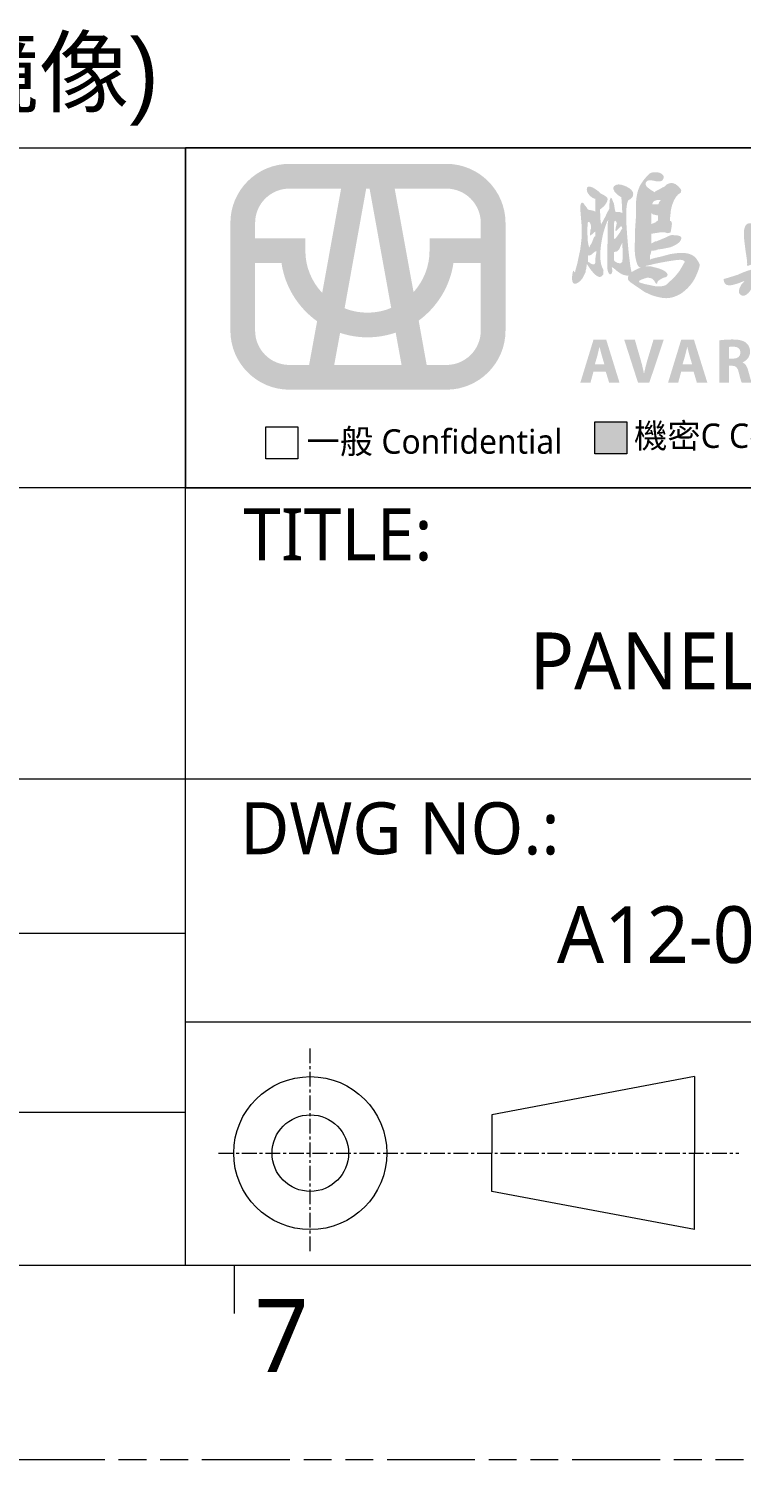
# Model space of a CAD drawing. Extents: x 2864 to 3941, y 2420 to 3182.
# Drawn here: x 3725.7 to 3802.7, y 2420.4 to 2575 of the extents above; entities that cross this region are included whole.
import ezdxf

# ---------------------------------------------------------------- set-up
doc = ezdxf.new("R2010")
doc.units = 0
doc.linetypes.add('CENTER', pattern=[50.8, 31.75, -6.35, 6.35, -6.35])
doc.linetypes.add('PHANTOM', pattern=[29.5, 9.5, -1.5, 3, -1.5, 3, -1.5, 9.5])
doc.layers.get('0').update_dxf_attribs({"lineweight": 0})
doc.layers.add('0PAPERF', color=2, linetype='PHANTOM', lineweight=0, plot=False)
doc.layers.add('備註', color=1, linetype='Continuous', lineweight=0)
doc.layers.add('图层 1', color=7, linetype='Continuous')
doc.styles.get("Standard").update_dxf_attribs({"font": 'simplex.shx', "height": 2.7})

# ---------------------------------------------------------------- blocks, each defined once
blk = doc.blocks.new('6')
at = {"layer": '图层 1', "true_color": 0xf50613}
h = blk.add_hatch(color=1, dxfattribs=at)
h.dxf.hatch_style = 2
edge = h.paths.add_edge_path()
edge.add_spline(control_points=[(-0.84, 7.1), (-0.84, 7.1), (0.89, -2.45), (0.89, -2.45), (0.31, -2.7), (-0.33, -2.83), (-1.01, -2.83), (-1.66, -2.83), (-2.28, -2.71), (-2.84, -2.48), (-2.84, -2.48), (-1.11, 7.1), (-1.11, 7.1), (-1.11, 7.1), (-0.84, 7.1), (-0.84, 7.1)], knot_values=[0, 0, 0, 0, 1, 1, 1, 2, 2, 2, 3, 3, 3, 4, 4, 4, 5, 5, 5, 5], degree=3, periodic=1)
edge = h.paths.add_edge_path()
edge.add_spline(control_points=[(5.31, 9.08), (5.31, 9.08), (-7.25, 9.08), (-7.25, 9.08), (-9.86, 9.08), (-11.98, 6.96), (-11.98, 4.35), (-11.98, 4.35), (-11.98, -4.27), (-11.98, -4.27), (-11.98, -6.88), (-9.86, -9), (-7.25, -9), (-7.25, -9), (5.31, -9), (5.31, -9), (7.91, -9), (10.04, -6.88), (10.04, -4.27), (10.04, -4.27), (10.04, 4.35), (10.04, 4.35), (10.04, 6.96), (7.91, 9.08), (5.31, 9.08)], knot_values=[0, 0, 0, 0, 0.352778, 0.352778, 0.352778, 0.705556, 0.705556, 0.705556, 1.058334, 1.058334, 1.058334, 1.411112, 1.411112, 1.411112, 1.76389, 1.76389, 1.76389, 2.116668, 2.116668, 2.116668, 2.469446, 2.469446, 2.469446, 2.822224, 2.822224, 2.822224, 2.822224], degree=3, periodic=0)
edge.add_line((5.31, 9.08), (5.31, 9.08))
edge = h.paths.add_edge_path()
edge.add_spline(control_points=[(8.06, 4.35), (8.06, 4.35), (8.06, 3.12), (8.06, 3.12), (8.06, 3.12), (3.96, 3.12), (3.96, 3.12), (3.96, 3.12), (3.96, 2.13), (3.96, 2.13), (3.96, 0.86), (3.47, -0.31), (2.68, -1.19), (2.68, -1.19), (1.17, 7.1), (1.17, 7.1), (1.17, 7.1), (5.31, 7.1), (5.31, 7.1), (6.82, 7.1), (8.06, 5.87), (8.06, 4.35)], knot_values=[0, 0, 0, 0, 0.352778, 0.352778, 0.352778, 0.705556, 0.705556, 0.705556, 1.058334, 1.058334, 1.058334, 1.411112, 1.411112, 1.411112, 1.76389, 1.76389, 1.76389, 2.116668, 2.116668, 2.116668, 2.469446, 2.469446, 2.469446, 2.469446], degree=3, periodic=0)
edge.add_line((8.06, 4.35), (8.06, 4.35))
edge = h.paths.add_edge_path()
edge.add_spline(control_points=[(-1.01, -4.81), (-0.22, -4.81), (0.54, -4.67), (1.25, -4.43), (1.25, -4.43), (1.72, -7.02), (1.72, -7.02), (1.72, -7.02), (-3.67, -7.02), (-3.67, -7.02), (-3.67, -7.02), (-3.2, -4.45), (-3.2, -4.45), (-2.51, -4.68), (-1.78, -4.81), (-1.01, -4.81)], knot_values=[0, 0, 0, 0, 0.352778, 0.352778, 0.352778, 0.705556, 0.705556, 0.705556, 1.058334, 1.058334, 1.058334, 1.411112, 1.411112, 1.411112, 1.76389, 1.76389, 1.76389, 1.76389], degree=3, periodic=0)
edge.add_line((-1.01, -4.81), (-1.01, -4.81))
edge = h.paths.add_edge_path()
edge.add_spline(control_points=[(-7.25, 7.1), (-7.25, 7.1), (-3.12, 7.1), (-3.12, 7.1), (-3.12, 7.1), (-4.63, -1.25), (-4.63, -1.25), (-5.46, -0.37), (-5.98, 0.82), (-5.98, 2.13), (-5.98, 2.13), (-5.98, 3.12), (-5.98, 3.12), (-5.98, 3.12), (-10, 3.12), (-10, 3.12), (-10, 3.12), (-10, 4.35), (-10, 4.35), (-10, 5.87), (-8.77, 7.1), (-7.25, 7.1)], knot_values=[0, 0, 0, 0, 0.352778, 0.352778, 0.352778, 0.705556, 0.705556, 0.705556, 1.058334, 1.058334, 1.058334, 1.411112, 1.411112, 1.411112, 1.76389, 1.76389, 1.76389, 2.116668, 2.116668, 2.116668, 2.469446, 2.469446, 2.469446, 2.469446], degree=3, periodic=0)
edge.add_line((-7.25, 7.1), (-7.25, 7.1))
edge = h.paths.add_edge_path()
edge.add_spline(control_points=[(-10, -4.27), (-10, -4.27), (-10, 1.14), (-10, 1.14), (-10, 1.14), (-7.89, 1.14), (-7.89, 1.14), (-7.61, -0.77), (-6.55, -2.44), (-5.04, -3.52), (-5.04, -3.52), (-5.68, -7.02), (-5.68, -7.02), (-5.68, -7.02), (-7.25, -7.02), (-7.25, -7.02), (-8.77, -7.02), (-10, -5.79), (-10, -4.27)], knot_values=[0, 0, 0, 0, 0.352778, 0.352778, 0.352778, 0.705556, 0.705556, 0.705556, 1.058334, 1.058334, 1.058334, 1.411112, 1.411112, 1.411112, 1.76389, 1.76389, 1.76389, 2.116668, 2.116668, 2.116668, 2.116668], degree=3, periodic=0)
edge.add_line((-10, -4.27), (-10, -4.27))
edge = h.paths.add_edge_path()
edge.add_spline(control_points=[(5.31, -7.02), (5.31, -7.02), (3.73, -7.02), (3.73, -7.02), (3.73, -7.02), (3.09, -3.47), (3.09, -3.47), (4.56, -2.39), (5.6, -0.75), (5.87, 1.14), (5.87, 1.14), (8.06, 1.14), (8.06, 1.14), (8.06, 1.14), (8.06, -4.27), (8.06, -4.27), (8.06, -5.79), (6.82, -7.02), (5.31, -7.02)], knot_values=[0, 0, 0, 0, 0.352778, 0.352778, 0.352778, 0.705556, 0.705556, 0.705556, 1.058334, 1.058334, 1.058334, 1.411112, 1.411112, 1.411112, 1.76389, 1.76389, 1.76389, 2.116668, 2.116668, 2.116668, 2.116668], degree=3, periodic=0)
edge.add_line((5.31, -7.02), (5.31, -7.02))
at = {"layer": '图层 1', "true_color": 0x000099}
h = blk.add_hatch(color=174, dxfattribs=at)
h.dxf.hatch_style = 2
edge = h.paths.add_edge_path()
edge.add_spline(control_points=[(21.7, 4.45), (21.7, 4.45), (21.7, 4.7), (21.7, 4.7), (21.7, 4.7), (21.7, 4.95), (21.7, 4.95), (21.7, 4.95), (21.7, 5.15), (21.7, 5.15), (21.73, 5.12), (21.77, 5.09), (21.81, 5.06), (21.86, 5.03), (21.91, 5.01), (21.97, 5.01), (22.03, 4.98), (22.09, 4.97), (22.13, 4.97), (22.13, 4.97), (22.24, 4.97), (22.24, 4.97), (22.24, 4.97), (22.24, 4.88), (22.24, 4.88), (22.24, 4.88), (22.24, 4.74), (22.24, 4.74), (22.24, 4.74), (22.24, 4.61), (22.24, 4.61), (22.24, 4.61), (22.24, 4.52), (22.24, 4.52), (22.24, 4.52), (22.2, 4.52), (22.2, 4.52), (22.14, 4.49), (22.08, 4.44), (22.02, 4.38), (21.93, 4.35), (21.82, 4.31), (21.7, 4.25), (21.7, 4.25), (21.7, 4.45), (21.7, 4.45)], knot_values=[0, 0, 0, 0, 1, 1, 1, 2, 2, 2, 3, 3, 3, 4, 4, 4, 5, 5, 5, 6, 6, 6, 7, 7, 7, 8, 8, 8, 9, 9, 9, 10, 10, 10, 11, 11, 11, 12, 12, 12, 13, 13, 13, 14, 14, 14, 15, 15, 15, 15], degree=3, periodic=1)
edge = h.paths.add_edge_path()
edge.add_spline(control_points=[(16.6, 4.04), (16.6, 4.21), (16.61, 4.34), (16.64, 4.43), (16.67, 4.46), (16.72, 4.44), (16.78, 4.38), (16.81, 4.35), (16.84, 4.28), (16.87, 4.16), (16.87, 4.16), (16.87, 3.88), (16.87, 3.88), (16.84, 3.82), (16.82, 3.78), (16.82, 3.75), (16.82, 3.63), (16.81, 3.52), (16.8, 3.43), (16.78, 3.34), (16.81, 3.32), (16.87, 3.36), (16.93, 3.41), (16.99, 3.46), (17.05, 3.52), (17.11, 3.58), (17.17, 3.63), (17.23, 3.66), (17.23, 3.66), (17.23, 3.59), (17.23, 3.59), (17.23, 3.59), (17.23, 3.5), (17.23, 3.5), (17.23, 3.5), (17.23, 3.39), (17.23, 3.39), (17.23, 3.39), (17.23, 3.3), (17.23, 3.3), (17.17, 3.27), (17.12, 3.22), (17.09, 3.16), (17.06, 3.07), (17.03, 2.97), (16.98, 2.85), (16.93, 2.72), (16.88, 2.63), (16.82, 2.57), (16.79, 2.48), (16.76, 2.42), (16.73, 2.39), (16.7, 2.48), (16.67, 2.61), (16.64, 2.78), (16.61, 2.94), (16.6, 3.15), (16.6, 3.41), (16.6, 3.41), (16.6, 4.04), (16.6, 4.04)], knot_values=[0, 0, 0, 0, 1, 1, 1, 2, 2, 2, 3, 3, 3, 4, 4, 4, 5, 5, 5, 6, 6, 6, 7, 7, 7, 8, 8, 8, 9, 9, 9, 10, 10, 10, 11, 11, 11, 12, 12, 12, 13, 13, 13, 14, 14, 14, 15, 15, 15, 16, 16, 16, 17, 17, 17, 18, 18, 18, 19, 19, 19, 20, 20, 20, 20], degree=3, periodic=1)
edge = h.paths.add_edge_path()
edge.add_spline(control_points=[(18.72, 4.06), (18.72, 4.34), (18.74, 4.49), (18.79, 4.52), (18.83, 4.55), (18.88, 4.49), (18.95, 4.34), (18.91, 4.19), (18.88, 4.04), (18.85, 3.91), (18.82, 3.77), (18.84, 3.7), (18.9, 3.7), (18.93, 3.73), (18.99, 3.79), (19.08, 3.88), (19.17, 3.97), (19.25, 4.05), (19.31, 4.11), (19.31, 4.11), (19.31, 4.06), (19.31, 4.06), (19.31, 4.06), (19.35, 4.02), (19.35, 4.02), (19.35, 4.02), (19.35, 3.97), (19.35, 3.97), (19.35, 3.97), (19.4, 3.93), (19.4, 3.93), (19.37, 3.9), (19.33, 3.84), (19.28, 3.75), (19.24, 3.66), (19.17, 3.55), (19.08, 3.43), (18.99, 3.31), (18.92, 3.22), (18.88, 3.16), (18.83, 3.1), (18.78, 3.07), (18.72, 3.07), (18.72, 3.07), (18.72, 4.06), (18.72, 4.06)], knot_values=[0, 0, 0, 0, 1, 1, 1, 2, 2, 2, 3, 3, 3, 4, 4, 4, 5, 5, 5, 6, 6, 6, 7, 7, 7, 8, 8, 8, 9, 9, 9, 10, 10, 10, 11, 11, 11, 12, 12, 12, 13, 13, 13, 14, 14, 14, 15, 15, 15, 15], degree=3, periodic=1)
edge = h.paths.add_edge_path()
edge.add_spline(control_points=[(25.27, 1.54), (25.12, 1.71), (24.91, 1.84), (24.64, 1.9), (24.34, 1.96), (24.07, 1.97), (23.83, 1.94), (23.58, 1.91), (23.37, 1.88), (23.19, 1.85), (22.76, 1.72), (22.15, 1.58), (22.15, 1.58), (22.12, 1.58), (22.09, 1.57), (22.04, 1.56), (22, 1.54), (21.94, 1.53), (21.88, 1.51), (21.82, 1.5), (21.77, 1.48), (21.72, 1.47), (21.68, 1.45), (21.64, 1.43), (21.61, 1.4), (21.61, 1.4), (21.61, 1.56), (21.61, 1.56), (21.61, 1.56), (21.61, 1.76), (21.61, 1.76), (21.64, 1.82), (21.66, 1.88), (21.68, 1.94), (21.69, 2), (21.7, 2.06), (21.7, 2.12), (21.7, 2.12), (21.79, 2.12), (21.79, 2.12), (21.82, 2.12), (21.87, 2.13), (21.93, 2.14), (21.99, 2.16), (22.04, 2.17), (22.09, 2.17), (22.11, 2.17), (22.12, 2.17), (22.14, 2.18), (22.14, 2.18), (22.15, 2.21), (22.15, 2.21), (22.15, 2.21), (22.53, 2.26), (22.68, 2.29), (22.84, 2.32), (23.19, 2.39), (23.19, 2.39), (23.37, 2.45), (23.56, 2.54), (23.76, 2.66), (23.95, 2.79), (24.07, 2.92), (24.1, 3.07), (24.16, 3.19), (24.08, 3.28), (23.87, 3.34), (23.71, 3.36), (23.53, 3.37), (23.35, 3.38), (23.14, 3.36), (22.94, 3.21), (22.75, 3.14), (22.55, 3.06), (22.15, 2.89), (22.15, 2.89), (22.09, 2.89), (22.03, 2.88), (21.97, 2.85), (21.91, 2.81), (21.86, 2.79), (21.81, 2.75), (21.77, 2.72), (21.73, 2.71), (21.7, 2.71), (21.7, 2.71), (21.7, 2.87), (21.7, 2.87), (21.7, 2.87), (21.7, 3.09), (21.7, 3.09), (21.7, 3.09), (21.7, 3.34), (21.7, 3.34), (21.7, 3.34), (21.7, 3.48), (21.7, 3.48), (21.7, 3.48), (22.36, 3.6), (22.6, 3.61), (22.84, 3.62), (22.93, 3.53), (23.04, 3.53), (23.15, 3.53), (23.26, 3.61), (23.26, 3.61), (23.28, 3.73), (23.3, 3.88), (23.33, 4.04), (23.36, 4.21), (23.36, 4.34), (23.33, 4.43), (23.3, 4.49), (23.25, 4.52), (23.19, 4.52), (23.19, 4.64), (23.21, 4.8), (23.24, 5.01), (23.24, 5.22), (23.28, 5.47), (23.37, 5.76), (23.46, 6.05), (23.57, 6.27), (23.69, 6.44), (23.81, 6.6), (23.92, 6.7), (24.01, 6.73), (24.07, 6.76), (24.1, 6.84), (24.1, 6.96), (24.07, 7.08), (23.96, 7.21), (23.78, 7.36), (23.6, 7.51), (23.42, 7.57), (23.24, 7.54), (23.06, 7.51), (22.92, 7.44), (22.83, 7.32), (22.8, 7.29), (22.76, 7.26), (22.7, 7.23), (22.61, 7.2), (22.5, 7.14), (22.38, 7.05), (22.23, 6.99), (22.12, 6.94), (22.06, 6.89), (22, 6.84), (21.97, 6.81), (21.97, 6.78), (21.97, 6.81), (21.93, 6.84), (21.84, 6.89), (21.75, 6.94), (21.63, 7.02), (21.48, 7.14), (21.32, 7.26), (21.25, 7.37), (21.25, 7.48), (21.25, 7.58), (21.3, 7.66), (21.39, 7.73), (21.45, 7.75), (21.52, 7.77), (21.61, 7.77), (21.67, 7.77), (21.77, 7.75), (21.91, 7.73), (22.04, 7.69), (22.16, 7.68), (22.27, 7.68), (22.37, 7.68), (22.47, 7.69), (22.56, 7.73), (22.65, 7.82), (22.7, 7.92), (22.7, 8.04), (22.7, 8.16), (22.59, 8.27), (22.38, 8.36), (22.2, 8.42), (22.02, 8.43), (21.84, 8.4), (21.66, 8.37), (21.54, 8.31), (21.48, 8.22), (21.3, 8.04), (21.12, 7.83), (20.96, 7.59), (20.79, 7.35), (20.67, 7.07), (20.59, 6.75), (20.52, 6.44), (20.48, 6.13), (20.48, 5.83), (20.48, 5.83), (20.48, 4.97), (20.48, 4.97), (20.48, 4.88), (20.47, 4.65), (20.44, 4.29), (20.41, 3.93), (20.39, 3.43), (20.39, 2.8), (20.36, 2.2), (20.39, 1.73), (20.48, 1.4), (20.54, 1.08), (20.63, 0.88), (20.74, 0.82), (20.81, 0.78), (20.86, 0.76), (20.86, 0.76), (20.62, 0.74), (20.13, 0.41), (20.13, 0.41), (20.13, 0.41), (20.08, 0.57), (20.08, 0.63), (20.04, 0.78), (20, 1.11), (19.94, 1.6), (19.88, 2.1), (19.82, 2.75), (19.76, 3.57), (19.7, 4.38), (19.68, 5), (19.71, 5.42), (19.74, 5.84), (19.8, 6.1), (19.89, 6.19), (20.13, 6.28), (20.26, 6.44), (20.26, 6.66), (20.26, 6.89), (20.08, 7.08), (19.74, 7.25), (19.39, 7.42), (19.12, 7.47), (18.92, 7.41), (18.73, 7.35), (18.64, 7.23), (18.67, 7.05), (18.7, 7.02), (18.73, 6.97), (18.74, 6.91), (18.76, 6.85), (18.81, 6.79), (18.9, 6.73), (18.96, 6.64), (19.02, 6.58), (19.08, 6.55), (19.17, 6.49), (19.25, 6.44), (19.31, 6.42), (19.31, 6.35), (19.31, 6.27), (19.33, 6.17), (19.34, 6.06), (19.35, 5.93), (19.35, 5.78), (19.35, 5.63), (19.36, 5.5), (19.37, 5.4), (19.39, 5.29), (19.4, 5.21), (19.4, 5.15), (19.31, 5.18), (19.22, 5.21), (19.13, 5.24), (19.13, 5.24), (18.85, 5.24), (18.85, 5.24), (18.82, 5.3), (18.8, 5.37), (18.79, 5.44), (18.77, 5.52), (18.76, 5.62), (18.74, 5.74), (18.73, 5.86), (18.7, 5.96), (18.65, 6.05), (18.61, 6.14), (18.57, 6.23), (18.54, 6.33), (18.51, 6.35), (18.49, 6.37), (18.47, 6.37), (18.46, 6.37), (18.43, 6.33), (18.4, 6.23), (18.37, 6.14), (18.36, 6.02), (18.36, 5.87), (18.36, 5.87), (18.36, 5.51), (18.36, 5.51), (18.24, 5.3), (18.13, 5.09), (18.04, 4.88), (17.92, 4.67), (17.8, 4.44), (17.68, 4.2), (17.68, 4.26), (17.67, 4.34), (17.66, 4.45), (17.64, 4.55), (17.63, 4.67), (17.63, 4.81), (17.63, 4.95), (17.63, 5.06), (17.61, 5.15), (17.6, 5.24), (17.59, 5.33), (17.59, 5.42), (17.68, 5.48), (17.79, 5.57), (17.91, 5.69), (18.03, 5.81), (18.12, 5.95), (18.18, 6.1), (18.24, 6.25), (18.21, 6.37), (18.09, 6.46), (17.97, 6.55), (17.83, 6.63), (17.68, 6.69), (17.44, 6.93), (17.2, 7.1), (16.96, 7.21), (16.72, 7.31), (16.58, 7.28), (16.55, 7.12), (16.52, 6.95), (16.58, 6.78), (16.73, 6.6), (16.88, 6.42), (17.05, 6.31), (17.23, 6.28), (17.23, 6.28), (17.23, 6.05), (17.23, 6.05), (17.23, 6.05), (17.23, 5.74), (17.23, 5.74), (17.23, 5.74), (17.23, 5.42), (17.23, 5.42), (17.23, 5.42), (17.23, 5.26), (17.23, 5.26), (17.23, 5.25), (17.21, 5.25), (17.16, 5.29), (17.12, 5.31), (17.05, 5.34), (16.96, 5.35), (16.87, 5.37), (16.76, 5.39), (16.64, 5.42), (16.61, 5.45), (16.58, 5.5), (16.55, 5.56), (16.52, 5.59), (16.49, 5.63), (16.46, 5.69), (16.4, 5.75), (16.35, 5.81), (16.32, 5.87), (16.29, 5.9), (16.26, 5.93), (16.23, 5.96), (16.14, 5.99), (16.08, 5.95), (16.05, 5.83), (16.02, 5.68), (16.02, 5.44), (16.05, 5.1), (16.08, 4.77), (16.11, 4.41), (16.14, 4.02), (16.14, 4.02), (16.14, 3.25), (16.14, 3.25), (16.11, 2.95), (16.07, 2.59), (16.01, 2.17), (15.92, 1.75), (15.84, 1.38), (15.78, 1.08), (15.69, 0.78), (15.63, 0.56), (15.6, 0.4), (15.57, 0.4), (15.55, 0.42), (15.53, 0.45), (15.52, 0.48), (15.5, 0.51), (15.47, 0.54), (15.44, 0.48), (15.42, 0.43), (15.42, 0.4), (15.36, 0.13), (15.35, -0.09), (15.38, -0.27), (15.41, -0.48), (15.51, -0.56), (15.69, -0.5), (15.87, -0.44), (16.04, -0.3), (16.19, -0.09), (16.31, 0.12), (16.4, 0.3), (16.46, 0.45), (16.46, 0.45), (16.46, 0.54), (16.46, 0.54), (16.46, 0.57), (16.48, 0.63), (16.51, 0.72), (16.51, 0.78), (16.51, 0.84), (16.53, 0.9), (16.54, 0.96), (16.55, 1.02), (16.55, 1.08), (16.58, 1.02), (16.64, 0.92), (16.73, 0.79), (16.82, 0.65), (16.94, 0.5), (17.09, 0.34), (17.24, 0.17), (17.38, 0.07), (17.5, 0.04), (17.62, 0.01), (17.71, 0.04), (17.77, 0.13), (17.8, 0.13), (17.83, 0.16), (17.86, 0.22), (17.86, 0.22), (17.86, 0.4), (17.86, 0.4), (17.89, 0.47), (17.89, 0.54), (17.86, 0.63), (17.83, 0.69), (17.8, 0.75), (17.77, 0.81), (17.71, 0.93), (17.66, 1.16), (17.63, 1.49), (17.6, 1.79), (17.63, 2.2), (17.7, 2.71), (17.78, 3.22), (17.88, 3.64), (18, 3.97), (18.09, 4.28), (18.18, 4.49), (18.27, 4.61), (18.24, 4.49), (18.22, 4.35), (18.22, 4.2), (18.22, 4.2), (18.22, 3.7), (18.22, 3.7), (18.22, 3.7), (18.22, 3.21), (18.22, 3.21), (18.22, 3.06), (18.22, 2.88), (18.2, 2.66), (18.18, 2.45), (18.18, 2.21), (18.18, 1.92), (18.18, 1.92), (18.18, 1.17), (18.18, 1.17), (18.18, 0.96), (18.18, 0.79), (18.2, 0.65), (18.22, 0.52), (18.25, 0.4), (18.31, 0.31), (18.37, 0.22), (18.43, 0.21), (18.49, 0.27), (18.55, 0.3), (18.58, 0.38), (18.58, 0.5), (18.58, 0.62), (18.57, 0.72), (18.54, 0.81), (18.63, 0.78), (18.72, 0.72), (18.81, 0.63), (18.9, 0.54), (19.02, 0.45), (19.17, 0.36), (19.29, 0.27), (19.41, 0.21), (19.53, 0.18), (19.65, 0.15), (19.77, 0.13), (19.89, 0.13), (19.83, 0.01), (19.82, -0.09), (19.85, -0.18), (19.9, -0.29), (20.01, -0.39), (20.18, -0.5), (20.18, -0.5), (20.18, -0.5), (20.19, -0.5), (20.41, -0.67), (20.77, -0.88), (20.91, -1), (20.94, -1.02), (20.98, -1.04), (21.02, -1.07), (21.02, -1.08), (21.02, -1.08), (21.02, -1.09), (21.08, -1.12), (21.16, -1.16), (21.25, -1.22), (21.34, -1.25), (21.45, -1.3), (21.57, -1.36), (21.9, -1.51), (22.29, -1.61), (22.74, -1.67), (23.19, -1.7), (23.66, -1.57), (24.14, -1.27), (24.59, -0.94), (24.93, -0.56), (25.16, -0.14), (25.38, 0.29), (25.53, 0.66), (25.59, 0.99), (25.53, 1.17), (25.42, 1.35), (25.27, 1.54)], knot_values=[0, 0, 0, 0, 0.352778, 0.352778, 0.352778, 0.705556, 0.705556, 0.705556, 1.058334, 1.058334, 1.058334, 1.411112, 1.411112, 1.411112, 1.76389, 1.76389, 1.76389, 2.116668, 2.116668, 2.116668, 2.469446, 2.469446, 2.469446, 2.822224, 2.822224, 2.822224, 3.175002, 3.175002, 3.175002, 3.52778, 3.52778, 3.52778, 3.880558, 3.880558, 3.880558, 4.233336, 4.233336, 4.233336, 4.586114, 4.586114, 4.586114, 4.938892, 4.938892, 4.938892, 5.29167, 5.29167, 5.29167, 5.644448, 5.644448, 5.644448, 5.997226, 5.997226, 5.997226, 6.350004, 6.350004, 6.350004, 6.702782, 6.702782, 6.702782, 7.05556, 7.05556, 7.05556, 7.408338, 7.408338, 7.408338, 7.761116, 7.761116, 7.761116, 8.113894, 8.113894, 8.113894, 8.466672, 8.466672, 8.466672, 8.81945, 8.81945, 8.81945, 9.172228, 9.172228, 9.172228, 9.525006, 9.525006, 9.525006, 9.877784, 9.877784, 9.877784, 10.230562, 10.230562, 10.230562, 10.58334, 10.58334, 10.58334, 10.936118, 10.936118, 10.936118, 11.288896, 11.288896, 11.288896, 11.641674, 11.641674, 11.641674, 11.994452, 11.994452, 11.994452, 12.34723, 12.34723, 12.34723, 12.700008, 12.700008, 12.700008, 13.052786, 13.052786, 13.052786, 13.405564, 13.405564, 13.405564, 13.758342, 13.758342, 13.758342, 14.11112, 14.11112, 14.11112, 14.463898, 14.463898, 14.463898, 14.816676, 14.816676, 14.816676, 15.169454, 15.169454, 15.169454, 15.522232, 15.522232, 15.522232, 15.87501, 15.87501, 15.87501, 16.227788, 16.227788, 16.227788, 16.580566, 16.580566, 16.580566, 16.933344, 16.933344, 16.933344, 17.286123, 17.286123, 17.286123, 17.638901, 17.638901, 17.638901, 17.991679, 17.991679, 17.991679, 18.344457, 18.344457, 18.344457, 18.697235, 18.697235, 18.697235, 19.050013, 19.050013, 19.050013, 19.402791, 19.402791, 19.402791, 19.755569, 19.755569, 19.755569, 20.108347, 20.108347, 20.108347, 20.461125, 20.461125, 20.461125, 20.813903, 20.813903, 20.813903, 21.166681, 21.166681, 21.166681, 21.519459, 21.519459, 21.519459, 21.872237, 21.872237, 21.872237, 22.225015, 22.225015, 22.225015, 22.577793, 22.577793, 22.577793, 22.930571, 22.930571, 22.930571, 23.283349, 23.283349, 23.283349, 23.636127, 23.636127, 23.636127, 23.988905, 23.988905, 23.988905, 24.341683, 24.341683, 24.341683, 24.694461, 24.694461, 24.694461, 25.047239, 25.047239, 25.047239, 25.400017, 25.400017, 25.400017, 25.752795, 25.752795, 25.752795, 26.105573, 26.105573, 26.105573, 26.458351, 26.458351, 26.458351, 26.811129, 26.811129, 26.811129, 27.163907, 27.163907, 27.163907, 27.516685, 27.516685, 27.516685, 27.869463, 27.869463, 27.869463, 28.222241, 28.222241, 28.222241, 28.575019, 28.575019, 28.575019, 28.927797, 28.927797, 28.927797, 29.280575, 29.280575, 29.280575, 29.633353, 29.633353, 29.633353, 29.986131, 29.986131, 29.986131, 30.338909, 30.338909, 30.338909, 30.691687, 30.691687, 30.691687, 31.044465, 31.044465, 31.044465, 31.397243, 31.397243, 31.397243, 31.750021, 31.750021, 31.750021, 32.102799, 32.102799, 32.102799, 32.455577, 32.455577, 32.455577, 32.808355, 32.808355, 32.808355, 33.161133, 33.161133, 33.161133, 33.513911, 33.513911, 33.513911, 33.866689, 33.866689, 33.866689, 34.219467, 34.219467, 34.219467, 34.572245, 34.572245, 34.572245, 34.925023, 34.925023, 34.925023, 35.277801, 35.277801, 35.277801, 35.630579, 35.630579, 35.630579, 35.983357, 35.983357, 35.983357, 36.336135, 36.336135, 36.336135, 36.688913, 36.688913, 36.688913, 37.041691, 37.041691, 37.041691, 37.394469, 37.394469, 37.394469, 37.747247, 37.747247, 37.747247, 38.100025, 38.100025, 38.100025, 38.452803, 38.452803, 38.452803, 38.805581, 38.805581, 38.805581, 39.158359, 39.158359, 39.158359, 39.511137, 39.511137, 39.511137, 39.863915, 39.863915, 39.863915, 40.216693, 40.216693, 40.216693, 40.569471, 40.569471, 40.569471, 40.922249, 40.922249, 40.922249, 41.275027, 41.275027, 41.275027, 41.627805, 41.627805, 41.627805, 41.980583, 41.980583, 41.980583, 42.333361, 42.333361, 42.333361, 42.686139, 42.686139, 42.686139, 43.038917, 43.038917, 43.038917, 43.391695, 43.391695, 43.391695, 43.744473, 43.744473, 43.744473, 44.097251, 44.097251, 44.097251, 44.450029, 44.450029, 44.450029, 44.802807, 44.802807, 44.802807, 45.155585, 45.155585, 45.155585, 45.508363, 45.508363, 45.508363, 45.861141, 45.861141, 45.861141, 46.213919, 46.213919, 46.213919, 46.566697, 46.566697, 46.566697, 46.919475, 46.919475, 46.919475, 47.272253, 47.272253, 47.272253, 47.625031, 47.625031, 47.625031, 47.977809, 47.977809, 47.977809, 48.330587, 48.330587, 48.330587, 48.683365, 48.683365, 48.683365, 49.036143, 49.036143, 49.036143, 49.388921, 49.388921, 49.388921, 49.741699, 49.741699, 49.741699, 50.094477, 50.094477, 50.094477, 50.447255, 50.447255, 50.447255, 50.800033, 50.800033, 50.800033, 51.152812, 51.152812, 51.152812, 51.50559, 51.50559, 51.50559, 51.858368, 51.858368, 51.858368, 52.211146, 52.211146, 52.211146, 52.563924, 52.563924, 52.563924, 52.916702, 52.916702, 52.916702, 53.26948, 53.26948, 53.26948, 53.622258, 53.622258, 53.622258, 53.975036, 53.975036, 53.975036, 54.327814, 54.327814, 54.327814, 54.680592, 54.680592, 54.680592, 55.03337, 55.03337, 55.03337, 55.386148, 55.386148, 55.386148, 55.738926, 55.738926, 55.738926, 56.091704, 56.091704, 56.091704, 56.444482, 56.444482, 56.444482, 56.79726, 56.79726, 56.79726, 57.150038, 57.150038, 57.150038, 57.502816, 57.502816, 57.502816, 57.855594, 57.855594, 57.855594, 58.208372, 58.208372, 58.208372, 58.56115, 58.56115, 58.56115, 58.913928, 58.913928, 58.913928, 59.266706, 59.266706, 59.266706, 59.619484, 59.619484, 59.619484, 59.972262, 59.972262, 59.972262, 60.32504, 60.32504, 60.32504, 60.677818, 60.677818, 60.677818, 61.030596, 61.030596, 61.030596, 61.383374, 61.383374, 61.383374, 61.736152, 61.736152, 61.736152, 62.08893, 62.08893, 62.08893, 62.441708, 62.441708, 62.441708, 62.794486, 62.794486, 62.794486, 63.147264, 63.147264, 63.147264, 63.500042, 63.500042, 63.500042, 63.85282, 63.85282, 63.85282, 64.205598, 64.205598, 64.205598, 64.205598], degree=3, periodic=0)
edge.add_line((25.27, 1.54), (25.27, 1.54))
edge = h.paths.add_edge_path()
edge.add_spline(control_points=[(21.84, 6.01), (21.87, 6.07), (21.93, 6.11), (22.02, 6.14), (22.11, 6.17), (22.19, 6.19), (22.27, 6.19), (22.27, 6.19), (22.47, 6.19), (22.47, 6.19), (22.44, 6.16), (22.42, 6.13), (22.42, 6.1), (22.39, 6.07), (22.36, 6.04), (22.33, 6.01), (22.33, 5.95), (22.32, 5.92), (22.29, 5.92), (22.29, 5.89), (22.27, 5.86), (22.24, 5.83), (22.24, 5.83), (22.15, 5.83), (22.15, 5.83), (22.15, 5.83), (22.02, 5.83), (22.02, 5.83), (22.02, 5.83), (21.88, 5.83), (21.88, 5.83), (21.88, 5.83), (21.79, 5.83), (21.79, 5.83), (21.79, 5.89), (21.81, 5.95), (21.84, 6.01)], knot_values=[0, 0, 0, 0, 0.352778, 0.352778, 0.352778, 0.705556, 0.705556, 0.705556, 1.058334, 1.058334, 1.058334, 1.411112, 1.411112, 1.411112, 1.76389, 1.76389, 1.76389, 2.116668, 2.116668, 2.116668, 2.469446, 2.469446, 2.469446, 2.822224, 2.822224, 2.822224, 3.175002, 3.175002, 3.175002, 3.52778, 3.52778, 3.52778, 3.880558, 3.880558, 3.880558, 4.233336, 4.233336, 4.233336, 4.233336], degree=3, periodic=0)
edge.add_line((21.84, 6.01), (21.84, 6.01))
edge = h.paths.add_edge_path()
edge.add_spline(control_points=[(17.3, 1.92), (17.28, 1.84), (17.27, 1.76), (17.25, 1.67), (17.24, 1.58), (17.23, 1.5), (17.23, 1.42), (17.23, 1.42), (17.23, 1.22), (17.23, 1.22), (17.23, 1.16), (17.21, 1.11), (17.18, 1.08), (17.15, 1.02), (17.09, 1.01), (17, 1.04), (16.91, 1.07), (16.84, 1.11), (16.78, 1.17), (16.69, 1.2), (16.64, 1.23), (16.64, 1.24), (16.64, 1.24), (16.64, 1.35), (16.64, 1.35), (16.64, 1.35), (16.64, 1.49), (16.64, 1.49), (16.64, 1.49), (16.64, 1.67), (16.64, 1.67), (16.64, 1.67), (16.64, 1.76), (16.64, 1.76), (16.7, 1.73), (16.75, 1.73), (16.78, 1.76), (16.84, 1.76), (16.9, 1.79), (16.96, 1.85), (17.02, 1.91), (17.08, 1.96), (17.14, 2.01), (17.2, 2.05), (17.26, 2.09), (17.32, 2.12), (17.32, 2.06), (17.31, 1.99), (17.3, 1.92)], knot_values=[0, 0, 0, 0, 0.352778, 0.352778, 0.352778, 0.705556, 0.705556, 0.705556, 1.058334, 1.058334, 1.058334, 1.411112, 1.411112, 1.411112, 1.76389, 1.76389, 1.76389, 2.116668, 2.116668, 2.116668, 2.469446, 2.469446, 2.469446, 2.822224, 2.822224, 2.822224, 3.175002, 3.175002, 3.175002, 3.52778, 3.52778, 3.52778, 3.880558, 3.880558, 3.880558, 4.233336, 4.233336, 4.233336, 4.586114, 4.586114, 4.586114, 4.938892, 4.938892, 4.938892, 5.29167, 5.29167, 5.29167, 5.644448, 5.644448, 5.644448, 5.644448], degree=3, periodic=0)
edge.add_line((17.3, 1.92), (17.3, 1.92))
edge = h.paths.add_edge_path()
edge.add_spline(control_points=[(19.42, 1.63), (19.4, 1.51), (19.4, 1.4), (19.4, 1.31), (19.4, 1.25), (19.37, 1.2), (19.31, 1.17), (19.28, 1.11), (19.22, 1.1), (19.13, 1.13), (19.04, 1.13), (18.96, 1.16), (18.9, 1.22), (18.81, 1.25), (18.76, 1.29), (18.74, 1.33), (18.73, 1.38), (18.72, 1.42), (18.72, 1.47), (18.72, 1.47), (18.72, 1.67), (18.72, 1.67), (18.72, 1.67), (18.72, 1.87), (18.72, 1.87), (18.72, 1.87), (18.72, 2.03), (18.72, 2.03), (18.81, 2.03), (18.9, 2.05), (18.99, 2.08), (19.05, 2.14), (19.11, 2.21), (19.17, 2.3), (19.2, 2.39), (19.24, 2.48), (19.28, 2.57), (19.33, 2.66), (19.37, 2.74), (19.4, 2.8), (19.4, 2.8), (19.4, 2.48), (19.4, 2.48), (19.4, 2.36), (19.4, 2.22), (19.42, 2.05), (19.43, 1.89), (19.43, 1.75), (19.42, 1.63)], knot_values=[0, 0, 0, 0, 0.352778, 0.352778, 0.352778, 0.705556, 0.705556, 0.705556, 1.058334, 1.058334, 1.058334, 1.411112, 1.411112, 1.411112, 1.76389, 1.76389, 1.76389, 2.116668, 2.116668, 2.116668, 2.469446, 2.469446, 2.469446, 2.822224, 2.822224, 2.822224, 3.175002, 3.175002, 3.175002, 3.52778, 3.52778, 3.52778, 3.880558, 3.880558, 3.880558, 4.233336, 4.233336, 4.233336, 4.586114, 4.586114, 4.586114, 4.938892, 4.938892, 4.938892, 5.29167, 5.29167, 5.29167, 5.644448, 5.644448, 5.644448, 5.644448], degree=3, periodic=0)
edge.add_line((19.42, 1.63), (19.42, 1.63))
edge = h.paths.add_edge_path()
edge.add_spline(control_points=[(24.14, 0.81), (24.05, 0.63), (23.92, 0.44), (23.76, 0.25), (23.59, 0.05), (23.43, -0.12), (23.28, -0.25), (23.13, -0.38), (23.01, -0.5), (22.92, -0.59), (22.83, -0.65), (22.7, -0.69), (22.52, -0.72), (22.33, -0.75), (22.11, -0.74), (21.84, -0.68), (21.57, -0.62), (21.34, -0.57), (21.16, -0.54), (20.98, -0.48), (20.84, -0.44), (20.75, -0.41), (20.72, -0.38), (20.72, -0.34), (20.75, -0.29), (20.78, -0.25), (20.84, -0.21), (20.93, -0.18), (21.02, -0.15), (21.1, -0.12), (21.16, -0.09), (21.18, -0.09), (21.19, -0.09), (21.2, -0.09), (21.2, -0.09), (21.21, -0.09), (21.21, -0.09), (21.21, -0.09), (21.21, -0.09), (21.22, -0.09), (21.25, -0.08), (21.27, -0.07), (21.28, -0.06), (21.29, -0.06), (21.3, -0.06), (21.3, -0.05), (21.3, -0.06), (21.31, -0.06), (21.31, -0.06), (21.31, -0.06), (21.31, -0.05), (21.31, -0.05), (21.35, -0.04), (21.39, -0.03), (21.42, -0.03), (21.49, -0.04), (21.71, -0.05), (21.79, -0.13), (21.82, -0.15), (21.84, -0.18), (21.87, -0.2), (21.93, -0.26), (21.97, -0.32), (22, -0.38), (22.03, -0.45), (22.06, -0.49), (22.09, -0.52), (22.12, -0.52), (22.15, -0.51), (22.18, -0.48), (22.18, -0.38), (22.24, -0.3), (22.34, -0.23), (22.45, -0.15), (22.57, -0.09), (22.73, -0.02), (22.91, 0.01), (23, 0.07), (23, 0.16), (23.03, 0.22), (23, 0.29), (22.91, 0.38), (22.85, 0.44), (22.78, 0.5), (22.7, 0.54), (22.63, 0.59), (22.52, 0.63), (22.39, 0.68), (22.25, 0.72), (22.12, 0.76), (22, 0.79), (21.97, 0.79), (21.95, 0.8), (21.92, 0.8), (21.92, 0.8), (21.75, 0.9), (21.44, 0.87), (21.36, 0.87), (21.27, 0.88), (21.2, 0.9), (21.23, 0.9), (21.4, 0.94), (21.7, 1.01), (22, 1.09), (22.42, 1.17), (22.94, 1.26), (23.47, 1.35), (23.84, 1.4), (24.05, 1.4), (24.29, 1.37), (24.4, 1.31), (24.37, 1.22), (24.31, 1.1), (24.23, 0.96), (24.14, 0.81)], knot_values=[0, 0, 0, 0, 0.352778, 0.352778, 0.352778, 0.705556, 0.705556, 0.705556, 1.058334, 1.058334, 1.058334, 1.411112, 1.411112, 1.411112, 1.76389, 1.76389, 1.76389, 2.116668, 2.116668, 2.116668, 2.469446, 2.469446, 2.469446, 2.822224, 2.822224, 2.822224, 3.175002, 3.175002, 3.175002, 3.52778, 3.52778, 3.52778, 3.880558, 3.880558, 3.880558, 4.233336, 4.233336, 4.233336, 4.586114, 4.586114, 4.586114, 4.938892, 4.938892, 4.938892, 5.29167, 5.29167, 5.29167, 5.644448, 5.644448, 5.644448, 5.997226, 5.997226, 5.997226, 6.350004, 6.350004, 6.350004, 6.702782, 6.702782, 6.702782, 7.05556, 7.05556, 7.05556, 7.408338, 7.408338, 7.408338, 7.761116, 7.761116, 7.761116, 8.113894, 8.113894, 8.113894, 8.466672, 8.466672, 8.466672, 8.81945, 8.81945, 8.81945, 9.172228, 9.172228, 9.172228, 9.525006, 9.525006, 9.525006, 9.877784, 9.877784, 9.877784, 10.230562, 10.230562, 10.230562, 10.58334, 10.58334, 10.58334, 10.936118, 10.936118, 10.936118, 11.288896, 11.288896, 11.288896, 11.641674, 11.641674, 11.641674, 11.994452, 11.994452, 11.994452, 12.34723, 12.34723, 12.34723, 12.700008, 12.700008, 12.700008, 13.052786, 13.052786, 13.052786, 13.405564, 13.405564, 13.405564, 13.405564], degree=3, periodic=0)
edge.add_line((24.14, 0.81), (24.14, 0.81))
h = blk.add_hatch(color=174, dxfattribs=at)
h.dxf.hatch_style = 2
edge = h.paths.add_edge_path()
edge.add_spline(control_points=[(31.89, 2.17), (31.83, 2.29), (31.67, 2.43), (31.41, 2.41), (31.15, 2.37), (30.91, 2.33), (30.7, 2.24), (30.48, 2.15), (30.33, 2.1), (30.24, 2.1), (30.24, 2.13), (30.26, 2.26), (30.29, 2.49), (30.32, 2.71), (30.31, 3.01), (30.27, 3.39), (30.22, 3.77), (30.12, 4.03), (29.97, 4.18), (29.82, 4.3), (29.66, 4.35), (29.5, 4.32), (29.33, 4.29), (29.22, 4.15), (29.16, 3.91), (29.1, 3.67), (29.1, 3.31), (29.16, 2.83), (29.22, 2.34), (29.27, 1.96), (29.32, 1.67), (29.36, 1.39), (29.38, 1.2), (29.38, 1.11), (29.38, 1.08), (29.37, 1.05), (29.36, 1.03), (29.36, 1.02), (29.36, 1.01), (29.36, 1.01), (29.35, 0.87), (29.49, 0.92), (29.66, 1), (29.74, 1.06), (29.84, 1.11), (29.97, 1.15), (30.01, 1.17), (30.04, 1.18), (30.07, 1.19), (30.21, 1.24), (30.35, 1.29), (30.47, 1.33), (30.59, 1.37), (30.7, 1.29), (30.76, 1.35), (30.76, 1.23), (30.73, 1.13), (30.67, 1.04), (30.61, 0.95), (30.49, 0.86), (30.31, 0.79), (30.12, 0.71), (29.96, 0.66), (29.81, 0.63), (29.76, 0.62), (29.72, 0.61), (29.68, 0.6), (29.65, 0.6), (29.62, 0.59), (29.6, 0.58), (29.55, 0.57), (29.52, 0.55), (29.49, 0.54), (29.49, 0.54), (29.49, 0.55), (29.49, 0.55), (29.16, 0.44), (28.77, 0.27), (28.77, 0.27), (28.74, 0.26), (28.71, 0.24), (28.68, 0.22), (28.41, 0.13), (28.17, 0.06), (27.98, 0), (27.78, -0.06), (27.62, -0.11), (27.5, -0.14), (27.5, -0.32), (27.55, -0.45), (27.64, -0.54), (27.73, -0.63), (27.89, -0.66), (28.14, -0.63), (28.38, -0.57), (28.59, -0.51), (28.77, -0.45), (28.95, -0.36), (29.08, -0.32), (29.18, -0.32), (29.18, -0.32), (29.13, -0.36), (29.07, -0.43), (29.03, -0.46), (28.99, -0.5), (28.95, -0.54), (28.91, -0.58), (28.88, -0.64), (28.85, -0.71), (28.85, -0.72), (28.84, -0.72), (28.84, -0.73), (28.68, -0.99), (28.71, -1.24), (28.76, -1.31), (28.82, -1.39), (28.96, -1.54), (29.18, -1.46), (29.39, -1.39), (29.57, -1.18), (29.74, -0.9), (29.75, -0.9), (29.75, -0.89), (29.75, -0.89), (29.81, -0.81), (29.87, -0.73), (29.92, -0.63), (30.06, -0.39), (30.18, -0.2), (30.31, -0.05), (30.46, 0.07), (30.59, 0.15), (30.71, 0.18), (30.71, 0.12), (30.7, 0), (30.67, -0.18), (30.64, -0.36), (30.64, -0.59), (30.67, -0.86), (30.67, -1.13), (30.74, -1.31), (30.89, -1.4), (31.04, -1.46), (31.21, -1.48), (31.39, -1.45), (31.51, -1.42), (31.63, -1.3), (31.75, -1.09), (31.87, -0.84), (31.94, -0.51), (31.95, -0.07), (31.97, 0.37), (31.97, 0.74), (31.95, 1.04), (31.94, 1.34), (31.95, 1.54), (31.98, 1.63), (32.01, 1.84), (31.98, 2.02), (31.89, 2.17)], knot_values=[0, 0, 0, 0, 0.352778, 0.352778, 0.352778, 0.705556, 0.705556, 0.705556, 1.058334, 1.058334, 1.058334, 1.411112, 1.411112, 1.411112, 1.76389, 1.76389, 1.76389, 2.116668, 2.116668, 2.116668, 2.469446, 2.469446, 2.469446, 2.822224, 2.822224, 2.822224, 3.175002, 3.175002, 3.175002, 3.52778, 3.52778, 3.52778, 3.880558, 3.880558, 3.880558, 4.233336, 4.233336, 4.233336, 4.586114, 4.586114, 4.586114, 4.938892, 4.938892, 4.938892, 5.29167, 5.29167, 5.29167, 5.644448, 5.644448, 5.644448, 5.997226, 5.997226, 5.997226, 6.350004, 6.350004, 6.350004, 6.702782, 6.702782, 6.702782, 7.05556, 7.05556, 7.05556, 7.408338, 7.408338, 7.408338, 7.761116, 7.761116, 7.761116, 8.113894, 8.113894, 8.113894, 8.466672, 8.466672, 8.466672, 8.81945, 8.81945, 8.81945, 9.172228, 9.172228, 9.172228, 9.525006, 9.525006, 9.525006, 9.877784, 9.877784, 9.877784, 10.230562, 10.230562, 10.230562, 10.58334, 10.58334, 10.58334, 10.936118, 10.936118, 10.936118, 11.288896, 11.288896, 11.288896, 11.641674, 11.641674, 11.641674, 11.994452, 11.994452, 11.994452, 12.34723, 12.34723, 12.34723, 12.700008, 12.700008, 12.700008, 13.052786, 13.052786, 13.052786, 13.405564, 13.405564, 13.405564, 13.758342, 13.758342, 13.758342, 14.11112, 14.11112, 14.11112, 14.463898, 14.463898, 14.463898, 14.816676, 14.816676, 14.816676, 15.169454, 15.169454, 15.169454, 15.522232, 15.522232, 15.522232, 15.87501, 15.87501, 15.87501, 16.227788, 16.227788, 16.227788, 16.580566, 16.580566, 16.580566, 16.933344, 16.933344, 16.933344, 17.286123, 17.286123, 17.286123, 17.638901, 17.638901, 17.638901, 17.991679, 17.991679, 17.991679, 18.344457, 18.344457, 18.344457, 18.697235, 18.697235, 18.697235, 18.697235], degree=3, periodic=0)
edge.add_line((31.89, 2.17), (31.89, 2.17))
h = blk.add_hatch(color=174, dxfattribs=at)
h.dxf.hatch_style = 2
h.paths.add_polyline_path([(17.08, -7.55), (16.84, -8.43), (16.03, -8.43), (17.08, -5), (18.1, -5), (19.16, -8.43), (18.33, -8.43), (18.06, -7.55)])
edge = h.paths.add_edge_path()
edge.add_spline(control_points=[(17.95, -6.97), (17.95, -6.97), (17.74, -6.24), (17.74, -6.24), (17.68, -6.04), (17.62, -5.79), (17.56, -5.58), (17.56, -5.58), (17.55, -5.58), (17.55, -5.58), (17.5, -5.79), (17.45, -6.05), (17.4, -6.24), (17.4, -6.24), (17.19, -6.97), (17.19, -6.97), (17.19, -6.97), (17.95, -6.97), (17.95, -6.97)], knot_values=[0, 0, 0, 0, 1, 1, 1, 2, 2, 2, 3, 3, 3, 4, 4, 4, 5, 5, 5, 6, 6, 6, 6], degree=3, periodic=1)
h = blk.add_hatch(color=174, dxfattribs=at)
h.dxf.hatch_style = 2
edge = h.paths.add_edge_path()
edge.add_spline(control_points=[(20.64, -8.43), (20.64, -8.43), (19.54, -5), (19.54, -5), (19.54, -5), (20.39, -5), (20.39, -5), (20.39, -5), (20.81, -6.45), (20.81, -6.45), (20.93, -6.86), (21.03, -7.25), (21.11, -7.68), (21.11, -7.68), (21.13, -7.68), (21.13, -7.68), (21.22, -7.27), (21.32, -6.86), (21.44, -6.47), (21.44, -6.47), (21.88, -5), (21.88, -5), (21.88, -5), (22.7, -5), (22.7, -5), (22.7, -5), (21.55, -8.43), (21.55, -8.43), (21.55, -8.43), (20.64, -8.43), (20.64, -8.43)], knot_values=[0, 0, 0, 0, 1, 1, 1, 2, 2, 2, 3, 3, 3, 4, 4, 4, 5, 5, 5, 6, 6, 6, 7, 7, 7, 8, 8, 8, 9, 9, 9, 10, 10, 10, 10], degree=3, periodic=1)
h = blk.add_hatch(color=174, dxfattribs=at)
h.dxf.hatch_style = 2
h.paths.add_polyline_path([(24.1, -7.55), (23.86, -8.43), (23.05, -8.43), (24.1, -5), (25.12, -5), (26.19, -8.43), (25.35, -8.43), (25.09, -7.55)])
edge = h.paths.add_edge_path()
edge.add_spline(control_points=[(24.97, -6.97), (24.97, -6.97), (24.76, -6.24), (24.76, -6.24), (24.7, -6.04), (24.64, -5.79), (24.59, -5.58), (24.59, -5.58), (24.58, -5.58), (24.58, -5.58), (24.53, -5.79), (24.47, -6.05), (24.42, -6.24), (24.42, -6.24), (24.21, -6.97), (24.21, -6.97), (24.21, -6.97), (24.97, -6.97), (24.97, -6.97)], knot_values=[0, 0, 0, 0, 1, 1, 1, 2, 2, 2, 3, 3, 3, 4, 4, 4, 5, 5, 5, 6, 6, 6, 6], degree=3, periodic=1)
h = blk.add_hatch(color=174, dxfattribs=at)
h.dxf.hatch_style = 2
edge = h.paths.add_edge_path()
edge.add_spline(control_points=[(27.15, -5.05), (27.4, -5.01), (27.77, -4.98), (28.19, -4.98), (28.7, -4.98), (29.05, -5.05), (29.3, -5.25), (29.5, -5.41), (29.61, -5.65), (29.61, -5.96), (29.61, -6.4), (29.3, -6.7), (29.01, -6.81), (29.01, -6.81), (29.01, -6.82), (29.01, -6.82), (29.25, -6.92), (29.38, -7.15), (29.46, -7.47), (29.57, -7.85), (29.68, -8.3), (29.74, -8.43), (29.74, -8.43), (28.95, -8.43), (28.95, -8.43), (28.89, -8.34), (28.81, -8.06), (28.71, -7.63), (28.62, -7.21), (28.47, -7.09), (28.16, -7.08), (28.16, -7.08), (27.92, -7.08), (27.92, -7.08), (27.92, -7.08), (27.92, -8.43), (27.92, -8.43), (27.92, -8.43), (27.15, -8.43), (27.15, -8.43), (27.15, -8.43), (27.15, -5.05), (27.15, -5.05)], knot_values=[0, 0, 0, 0, 1, 1, 1, 2, 2, 2, 3, 3, 3, 4, 4, 4, 5, 5, 5, 6, 6, 6, 7, 7, 7, 8, 8, 8, 9, 9, 9, 10, 10, 10, 11, 11, 11, 12, 12, 12, 13, 13, 13, 14, 14, 14, 14], degree=3, periodic=1)
edge = h.paths.add_edge_path()
edge.add_spline(control_points=[(27.92, -6.52), (27.92, -6.52), (28.23, -6.52), (28.23, -6.52), (28.61, -6.52), (28.84, -6.33), (28.84, -6.03), (28.84, -5.71), (28.63, -5.56), (28.27, -5.55), (28.08, -5.55), (27.98, -5.57), (27.92, -5.58), (27.92, -5.58), (27.92, -6.52), (27.92, -6.52)], knot_values=[0, 0, 0, 0, 1, 1, 1, 2, 2, 2, 3, 3, 3, 4, 4, 4, 5, 5, 5, 5], degree=3, periodic=1)

msp = doc.modelspace()

# ---------------------------------------------------------------- hatches: boundary and pattern name
msp.add_hatch(color=1).paths.add_polyline_path([(3786.89276, 2532.51943), (3790.34737, 2532.51943), (3790.34737, 2529.06765), (3786.89276, 2529.06765)])

# ---------------------------------------------------------------- linework, layer by layer
at = {"color": 0, "lineweight": 0}
for p, q in [((3422.35322, 2562.15825), (3908.06702, 2562.15825)), ((3908.06702, 2525.40153), (3614.01326, 2525.40153)), ((3908.06702, 2493.89577), (3614.01326, 2493.89577)), ((3742.66178, 2477.20826), (3548.37626, 2477.20826))]:
    msp.add_line(p, q, dxfattribs=at)
at = {"lineweight": 0}
for p, q in [((3742.66178, 2441.38617), (3742.66178, 2562.15825)), ((3908.06702, 2467.64097), (3742.66178, 2467.64097)), ((3797.63778, 2461.75488), (3775.75626, 2457.61975)), ((3797.63778, 2461.75488), (3797.63778, 2453.48462)), ((3614.01326, 2457.91098), (3742.66178, 2457.91098)), ((3775.75626, 2457.61975), (3775.75626, 2453.48462)), ((3775.75626, 2449.34949), (3775.75626, 2453.48462)), ((3797.63778, 2445.21435), (3797.63778, 2453.48462)), ((3797.63778, 2445.21435), (3775.75626, 2449.34949)), ((2894.63174, 2441.38617), (3908.06702, 2441.38617)), ((3747.91274, 2441.38617), (3747.91274, 2436.13521))]:
    msp.add_line(p, q, dxfattribs=at)
for p, q in [((3742.66178, 2562.15825), (3742.66178, 2525.40153)), ((3908.06702, 2562.15825), (3742.66178, 2562.15825)), ((3742.66178, 2525.40153), (3908.06702, 2525.40153))]:
    msp.add_line(p, q)
at = {"color": 0}
msp.add_line((3901.29326, 2525.40153), (3614.01326, 2525.40153), dxfattribs=at)
at = {"linetype": 'CENTER', "lineweight": 0, "ltscale": 0.05}
for p, q in [((3756.14226, 2442.89338), (3756.14226, 2464.90654)), ((3746.22188, 2453.48462), (3802.45625, 2453.48462))]:
    msp.add_line(p, q, dxfattribs=at)
at = {"color": 0}
msp.add_lwpolyline([(3614.01326, 2562.15825), (3908.06702, 2562.15825), (3908.06702, 2525.40153), (3614.01326, 2525.40153)], close=True, dxfattribs=at)
at = {"color": 1}
for points in [[(3751.33389, 2531.99781), (3754.7885, 2531.99781), (3754.7885, 2528.54603), (3751.33389, 2528.54603)], [(3786.89276, 2532.51943), (3790.34737, 2532.51943), (3790.34737, 2529.06765), (3786.89276, 2529.06765)]]:
    msp.add_lwpolyline(points, close=True, dxfattribs=at)
at = {"lineweight": 0}
for radius in [8.27026, 4.13513]:
    msp.add_circle((3756.14226, 2453.48462), radius, dxfattribs=at)
at = {"layer": '0PAPERF'}
msp.add_line((2941.45782, 2441.38617), (3908.06702, 2441.38617), dxfattribs=at)
at = {"layer": '備註', "color": 2, "linetype": 'PHANTOM', "lineweight": 0}
msp.add_line((2864.43501, 2420.38233), (3941.15578, 2420.38233), dxfattribs=at)

# ---------------------------------------------------------------- block references
at = {"xscale": 1.35, "yscale": 1.35, "zscale": 1.35}
msp.add_blockref('6', (3763.67964, 2548.15464), dxfattribs=at)

# ---------------------------------------------------------------- texts
at = {"color": 2, "attachment_point": 1}
for s, insert, char_height, width in [('{\\fMicrosoft JhengHei|b0|i0|c136|p18;\\C1;一般 Confidential}', (3755.73347, 2531.72327), 2.6374606, 36.1747524), ('{\\fMicrosoft JhengHei|b0|i0|c136|p18;\\C1;\\fMicrosoft JhengHei|b0|i0|c136|p18;機密C \\fMicrosoft JhengHei|b0|i0|c136|p18;Confidential C}', (3791.11448, 2532.34707), 2.63746055, 34.444989)]:
    msp.add_mtext(s, dxfattribs=dict(at, insert=insert, char_height=char_height, width=width))
at = {"color": 0}
for s, insert, char_height, width, attachment_point in [('{\\fMicrosoft JhengHei|b0|i0|c136|p0;TITLE:}', (3748.89783, 2523.17822), 5.6087044, 26.0883642, 1), ('{\\fMicrosoft JhengHei|b0|i0|c136|p18;PANEL LAYOUT DRAWING}', (3828.36732, 2506.65263), 6.1364691, 358.8655046, 5), ('{\\fMicrosoft JhengHei|b0|i0|c136|p0;DWG NO.:}', (3748.55447, 2491.39942), 5.6087044, 44.855395, 1), ('{\\fMicrosoft JhengHei|b0|i0|c136|p18;\\C256;A12-0000-F0NW0323A00}', (3829.01534, 2477.05772), 6.1364691, 103.6298742, 5)]:
    msp.add_mtext(s, dxfattribs=dict(at, insert=insert, char_height=char_height, width=width, attachment_point=attachment_point))
at = {"insert": (3750.10798, 2437.70776), "char_height": 7.87644, "width": 4.7954102, "attachment_point": 1}
msp.add_mtext('{\\fMicrosoft JhengHei|b0|i0|c136|p0;\\C0;7}', dxfattribs=at)
at = {"layer": '備註', "linetype": 'Continuous', "insert": (3660.30509, 2573.92416), "char_height": 7.2, "width": 138.1559076, "attachment_point": 1}
msp.add_mtext('{\\fPMingLiU|b0|i0|c136|p0;BTR2(背面已鏡像)}', dxfattribs=at)

doc.saveas('drawing.dxf')
